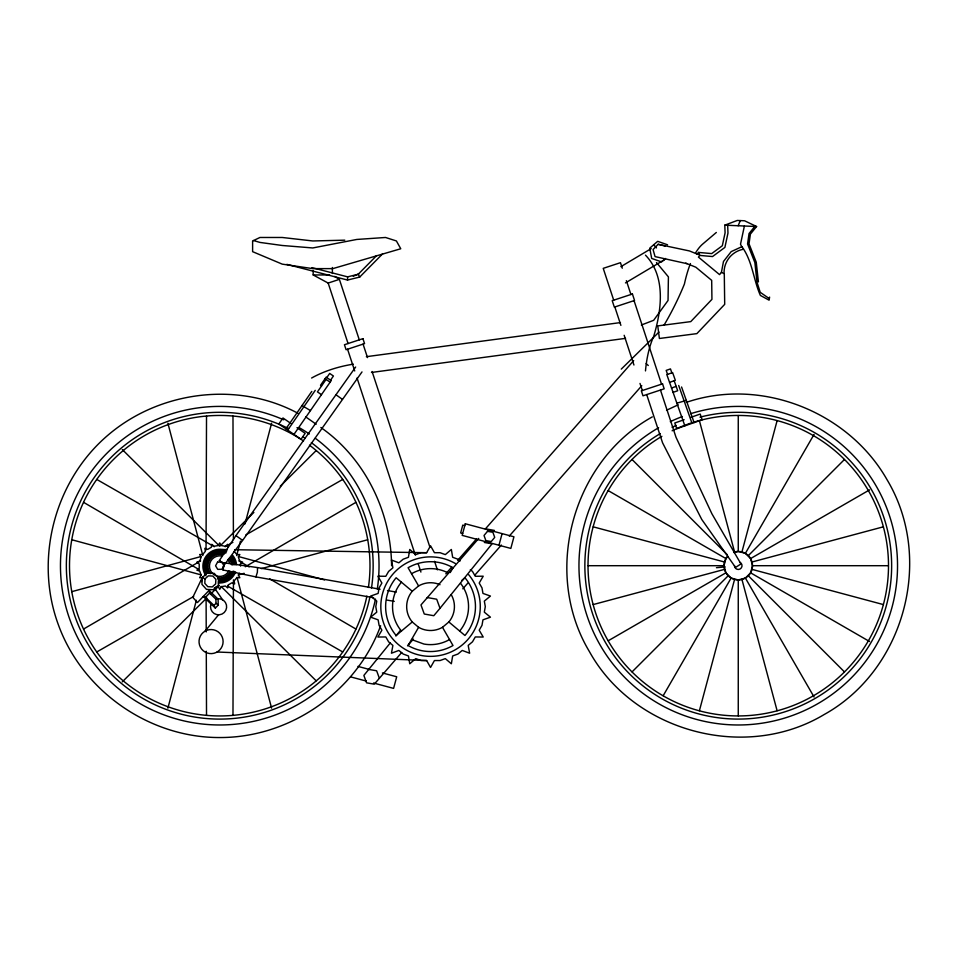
<?xml version="1.0" encoding="UTF-8"?>
<svg xmlns="http://www.w3.org/2000/svg" width="958" height="958" viewBox="0 0 958 958"><rect width="100%" height="100%" fill="white"/><g stroke="black" fill="none" stroke-linecap="round" stroke-linejoin="round"><path stroke-width="1.44" d="M206.042 550.048L206.521 416.131M232.974 715.255L233.453 579.853M205.036 578.824L204.796 583.314L207.79 586.667L212.281 586.907L215.634 583.901L215.873 579.41L212.868 576.069L208.377 575.83L205.036 578.824L202.306 577.518L192.809 597.349L197.468 602.546L209.886 589.577M373.644 597.72L255.906 576.908L222.974 569.962L223.442 566.382L224.232 562.825L257.965 567.639L380.11 589.242M224.555 562.849L222.974 569.962M286.825 264.36L347.526 280.059L347.61 276.862L311.913 267.629M769.609 297.076L769.082 300.177L760.377 295.423C753.275 279.389 752.593 261.354 741.923 246.673L731.194 251.619L723.482 261.474L721.422 272.359L719.554 274.611L698.418 257.091L699.795 255.427L712.524 256.552L724.895 247.415L727.972 233.093L727.673 225.286M744.402 226.004L740.498 244.254L741.791 246.733M167.889 708.178L196.378 600.283M201.324 581.578L202.461 577.267M236.65 555.568L240.458 541.174M245.008 523.918L271.605 423.208M498.974 545.246L502.088 533.618M733.972 552.586L738.259 551.437L745.384 553.341L750.605 558.562L752.509 565.699L750.605 572.824L745.384 578.045L738.259 579.961L731.122 578.045L725.901 572.824L723.997 565.699L725.901 558.562L727.996 556.478M699.4 710.716L734.558 579.47M741.947 551.916L777.106 420.682M738.127 225.741L740.33 220.591M380.625 625.766C356.568 691.652 289.807 737.756 219.741 737.54C149.125 737.804 82.172 690.922 58.258 624.472C33.865 558.203 55.013 479.239 109.284 434.058C160.872 390.78 238.314 381.14 297.914 413.257M470.342 569.627L472.486 571.423L475.288 576.285L483.227 576.201L479.192 583.039L481.994 587.889L482.964 593.421L490.448 596.056L484.317 601.097L485.299 606.618L484.317 612.15L490.448 617.18L482.964 619.826L481.994 625.346L479.192 630.208L483.227 637.034L475.288 636.95L472.486 641.812L468.187 645.417L469.648 653.224L462.223 650.434L457.924 654.039L452.655 655.955L451.35 663.786L445.326 658.625L440.057 660.541L434.441 660.541L430.549 667.451L426.645 660.541L421.041 660.541L415.76 658.625L409.737 663.786L408.443 655.955L403.174 654.039L398.875 650.434L391.439 653.224L392.9 645.417L388.601 641.812L385.799 636.95L377.859 637.034L381.895 630.208L379.093 625.346L378.123 619.826L370.638 617.18L376.769 612.15L375.787 606.618L376.769 601.097L370.638 596.056L378.123 593.421L379.093 587.889L381.895 583.039L377.859 576.201L385.799 576.285L388.601 571.423L392.9 567.819L391.439 560.023L398.875 562.813L403.174 559.209L408.443 557.281L409.737 549.461L415.76 554.622L421.041 552.706L426.645 552.706L430.549 545.785L434.441 552.706L440.057 552.706L445.326 554.622L451.35 549.461L452.655 557.281L457.924 559.209L460.068 561.005M239.392 573.279L238.326 575.135L239.859 577.734L236.83 577.71L234.123 580.943L234.674 583.913L231.836 582.847L228.184 584.967L227.693 587.949L225.393 585.985L221.238 586.715L219.741 589.35L218.256 586.715L216.113 586.715M418.598 627.31L408.084 645.524A44.918 44.918 0 0 0 453.002 645.524L442.488 627.31A23.89 23.89 0 0 1 418.598 627.31L412.251 621.97A23.89 23.89 0 0 1 412.251 591.266L396.133 577.746A44.918 44.918 0 0 0 396.133 635.489L412.251 621.97M450.2 572.573L453.002 567.723A44.918 44.918 0 0 0 408.084 567.723L418.598 585.937A23.89 23.89 0 0 1 440.021 584.691M663.187 695.712L731.122 578.045M745.384 553.341L814.072 434.381M224.495 564.262L219.334 560.586L235.943 535.63L355.646 367.022M285.903 428.825L311.793 391.427M287.723 430.094L315.242 390.349M326.81 377.572L329.684 373.428L333.42 376.015L330.546 380.17M326.091 379.404L317.445 391.882L321.469 394.672M293.95 434.405L331.205 380.613L326.163 377.129L320.535 385.248L321.541 385.954M362.004 371.92L242.805 540.168L224.819 564.214L219.334 560.586M401.701 652.506L374.279 684.18L366.543 682.815L363.86 675.438L390.289 642.938M395.87 636.028L400.516 630.268M478.725 538.42L420.969 604.941L424.274 614.03L433.794 615.707L440.009 608.294L492.065 543.821L484.329 542.456M754.808 226.459L749.048 233.524L747.563 243.967L754.868 262.576L757.012 282.215L760.209 292.31L769.346 298.633M696.993 254.313L698.55 252.433L711.698 253.595L722.32 245.751L725.086 232.854L724.799 225.166L737.253 220.46L744.57 220.771L756.58 226.531L750.401 234.111L749.024 243.799L756.257 262.229L758.413 281.915M205.048 631.154A12.047 12.047 0 0 1 223.106 641.585A12.047 12.047 0 0 1 205.048 652.015A12.047 12.047 0 0 1 205.048 631.154L218.568 614.832M407.533 645.824L413.365 639.13M445.793 573.83L451.721 567.1M457.661 560.37L476.449 539.043M485.347 528.948L633.693 360.615M462.798 588.823L467.744 583.206M474.665 575.351L501.369 545.054M509.273 536.073L641.8 385.703M205.503 597.337L209.551 593.11L209.036 590.463L218.113 599.157L218.244 605.073L215.346 608.091L203.252 596.511L205.503 597.337L213.969 605.444L215.346 608.091M213.969 605.444L215.993 603.336L215.909 599.193L209.551 593.11M698.538 254.612L689.461 250.948L658.158 244.302L653.057 249.559L655.068 256.612L687.149 263.713M347.61 276.862L358.232 274.239L376.65 255.57M347.526 280.059L359.717 277.054L382.685 253.762M632.088 671.857L728.164 575.782M748.342 555.616L844.417 459.529M220.065 545.988L253.858 512.434M280.251 486.233L316.152 450.595M122.289 681.845L206.76 597.984M210.976 593.792L219.43 585.41M621.275 369.117L658.972 332.103M665.535 258.492L661.571 261.905L651.691 258.444L649.74 248.158L657.679 241.332L667.558 244.793M716.333 232.459L702.681 244.074A92.89 32.38 -90 0 0 695.52 252.996M412.251 591.266L418.598 585.937M461.732 580.452L464.953 577.746A44.918 44.918 0 0 1 464.953 635.489L448.847 621.97A23.89 23.89 0 0 0 451.23 594.678M442.488 627.31L448.847 621.97M652.326 416.874C571.962 461.433 542.12 572.848 589.433 651.62C633.992 731.984 745.396 761.838 824.179 714.524C904.544 669.953 934.397 558.55 887.072 479.766C848.465 411.677 760.748 376.877 686.371 402.36M620.916 266.635L651.224 248.601M625.466 282.909L664.624 259.618M83.609 629.023L200.629 560.909M245.296 566.741L355.885 502.363M608.234 640.758L725.901 572.824M750.605 558.562L869.565 489.885M225.154 546.743L232.902 542.3M245.823 534.911L342.665 479.467M96.83 651.931L193.672 596.475M666.552 410.24L678.18 404.815M353.239 276.227L358.675 274.012M641.345 325.025L653.667 320.295L668.037 300.477L668.409 276.874L656.47 262.528M669.546 382.374L675.342 380.326L672.612 372.59L666.828 374.626L684.862 425.855M671.534 388.014L676.156 386.385M673.067 392.373L677.689 390.744L674.169 380.745M676.875 403.174L686.299 400.42M684.132 419.712L674.767 423.005L676.779 428.705L702.19 419.748L700.19 414.06L690.826 417.353M313.17 270.479L313.17 274.958L328.163 283.065L339.383 279.365L359.286 339.851M71.862 591.637L201.084 556.514M238.41 574.884L244.158 573.315M261.39 568.633L367.632 539.761M593.23 604.558L724.476 569.387M752.03 561.999L883.276 526.84M366.363 356.687L620.437 322.583M371.488 372.458L625.562 338.366M335.995 394.78L342.449 399.378M235.943 535.63L242.398 540.216M716.452 567.699L725.17 566.896M344.796 240.171L312.775 240.961L282.251 237.476L259.953 237.476L252.613 240.961L252.613 251.667L282.251 264.145L312.775 268.623L332.833 268.623L400.755 248.757L396.408 240.961L385.535 237.476L356.771 239.452L312.775 247.954L282.251 245.488L259.953 242.422L253.511 240.542M215.909 599.193L218.113 599.157M202.665 577.71L199.635 577.734L201.168 575.135L199.731 571.16L196.869 570.154L199.216 568.238L199.216 564.011L196.869 562.095L199.731 561.089L201.168 557.125L199.635 554.514L202.665 554.538L205.371 551.305L204.82 548.335L207.658 549.401L211.311 547.293L211.802 544.3L214.101 546.276L218.256 545.533L219.741 542.899L221.238 545.533L225.393 546.276L227.693 544.3L228.184 547.293M313.17 274.958L329.636 274.958M588.116 565.699L723.997 565.699M752.509 565.699L888.389 565.699M222.675 549.521L227.142 549.593M234.59 549.712L426.645 552.706M217.083 652.015L426.645 660.541M724.799 225.166L756.58 226.531M257.546 567.615L257.367 572.297L255.906 576.908M486.688 529.056L494.424 530.421M387.475 590.547L396.301 592.104M427.184 597.541L436.704 599.217L440.009 608.294M386.888 600.067L394.241 601.361M368.914 669.426L376.638 670.792L379.332 678.168M658.158 244.302L665.271 246.086M593.23 526.84L724.476 561.999M752.03 569.387L883.276 604.558M464.774 525.667L462.762 525.128L460.666 532.935L462.69 533.486M357.969 666.397L369.537 669.498M382.398 672.935L396.708 676.779L393.594 688.395L373.536 683.018M350.604 676.875L366.423 681.114M238.41 556.514L324.558 579.925M71.862 539.761L201.084 574.884M302.021 405.545L310.452 410.587M411.545 639.537L423.951 644.051A38.009 38.009 0 0 0 449.553 639.537M685.7 263.115L695.831 267.21L711.686 280.359L711.938 299.351L690.778 321.613L657.763 325.9L659.391 338.485L696.873 333.624L724.703 304.345L724.296 274.323M721.422 272.359L724.104 273.629A23.591 23.591 0 0 1 743.133 249.296M96.83 479.467L214.341 546.743M227.741 586.128L342.665 651.931M608.234 490.628L725.901 558.562M750.605 572.824L869.565 641.513M238.865 560.909L249.152 566.896M269.725 578.871L355.885 629.023M83.609 502.363L199.336 569.735M334.713 276.431L339.383 279.365M325.073 378.697L330.115 382.194M291.148 423.628L282.981 417.975L278.85 423.951L301.004 439.291L305.147 433.315L296.98 427.663M305.674 416.874L316.188 424.238M320.858 427.507C365.19 458.403 391.032 512.051 391.594 565.699M215.993 603.336L218.244 605.073M234.123 551.305L236.83 554.538L239.859 554.514L238.326 557.125L239.763 561.089L242.625 562.095L240.278 564.011L240.65 566.13M646.147 363.621L648.279 365.501M645.476 255.151C666.145 276.539 661.583 310.32 653.667 336.462A57.085 22.345 -87.3 0 0 645.476 370.914M122.289 449.541L219.43 545.988M221.118 586.452L316.152 680.803M632.088 459.529L727.11 554.55M748.342 575.782L844.417 671.857M653.715 244.745L656.446 247.918M358.232 274.239L359.717 277.054M214.305 587.769L222.603 599.78M745.384 578.045L814.072 697.005M698.55 252.433L699.795 255.427M681.569 386.984L694.107 422.598M678.695 385.487L692.011 423.328M671.857 372.854L670.468 368.902L666.181 370.411L667.57 374.362M634.052 300.644L661.547 384.182M622.269 268.216L620.449 262.684L603.229 268.348L613.707 300.177M626.376 280.67L630.927 294.501M660.469 390.05L676.025 437.315L711.89 513.751L740.953 563.963L735.552 567.423L701.759 519.464L662.565 442.8L646.686 394.588M614.832 306.967L620.892 325.373M624.161 335.288L633.945 365.022M640.004 383.428L642.339 390.505M363.07 344.114L367.513 357.609M372.087 371.512L429.902 547.15M434.561 561.316L437.363 569.818M328.163 283.065L348.065 343.539M347.562 349.215L354.711 370.95M357.047 378.027L415.329 555.089M418.131 563.591L420.921 572.082M699.4 420.682L734.558 551.916M741.947 579.47L777.106 710.716M237.033 577.267L271.605 708.178M167.889 423.208L202.833 555.568M232.974 416.131L233.417 539.629M206.102 597.708L206.221 631.933M206.293 651.284L206.521 715.255M738.259 415.556L738.259 551.437M738.259 579.961L738.259 715.83M332.378 267.498L332.378 273.461M311.613 378.027A84.508 47.038 -5.1 0 1 353.346 364.16M690.443 263.546A92.89 32.38 -90 0 0 684.407 284.047A81.514 21.112 -63.1 0 1 663.978 325.253M218.568 598.69A8.071 8.071 0 0 1 226.591 607.707A8.071 8.071 0 0 1 216.7 614.605A8.071 8.071 0 0 1 210.999 603.995M460.57 583.326A38.009 38.009 0 0 1 459.66 631.047M401.426 631.047A38.009 38.009 0 0 1 401.426 582.189M411.545 573.71A38.009 38.009 0 0 1 448.272 573.004M235.584 571.89A16.861 16.861 0 0 1 218.268 582.919M205.946 575.806A16.861 16.861 0 0 1 226.878 550.85M232.662 555.293A16.861 16.861 0 0 1 236.542 564.669M234.315 571.423A15.508 15.508 0 0 1 218.388 581.578M206.317 573.878A15.508 15.508 0 0 1 226.316 552.071M231.632 556.155A15.508 15.508 0 0 1 235.201 564.789M231.513 571.603A12.981 12.981 0 0 1 217.49 578.907M209.119 573.579A12.981 12.981 0 0 1 224.184 553.928M229.692 557.784A12.981 12.981 0 0 1 232.674 565.004M228.938 570.74A10.287 10.287 0 0 1 216.041 575.722A10.287 10.287 0 0 1 209.838 563.364A10.287 10.287 0 0 1 221.537 555.999M227.621 559.52A10.287 10.287 0 0 1 229.405 562.609M230.291 571.411A11.795 11.795 0 0 1 217.694 577.746M210.712 573.71A11.795 11.795 0 0 1 221.801 554.502M228.782 558.538A11.795 11.795 0 0 1 231.465 564.765M233.213 571.028A14.334 14.334 0 0 1 218.484 580.392M207.335 573.291A14.334 14.334 0 0 1 225.813 553.137M230.722 556.909A14.334 14.334 0 0 1 234.027 564.885M468.642 574.656A49.732 49.732 0 0 1 444.811 654.266A49.732 49.732 0 0 1 381.152 600.846A49.732 49.732 0 0 1 455.409 563.543M366.89 596.068A150.25 150.25 0 0 1 170.656 707.699A150.25 150.25 0 0 1 85.262 498.711A150.25 150.25 0 0 1 303.518 440.967M309.47 445.183A150.25 150.25 0 0 1 368.399 587.482M375.488 599.085A159.279 159.279 0 0 1 175.949 718.835A159.279 159.279 0 0 1 69.898 511.68A159.279 159.279 0 0 1 283.724 419.82M299.387 427.747A159.279 159.279 0 0 1 309.302 433.974M315.266 438.225A159.279 159.279 0 0 1 377.308 589.038M369.98 596.702A153.4 153.4 0 0 1 175.757 712.656A153.4 153.4 0 0 1 77.191 509.057A153.4 153.4 0 0 1 288.598 428.621M302.788 436.716A153.4 153.4 0 0 1 305.279 438.357M311.362 442.656A153.4 153.4 0 0 1 371.524 587.937M733.828 552.143A14.262 14.262 0 0 1 752.509 566.178A14.262 14.262 0 0 1 732.93 578.919A14.262 14.262 0 0 1 727.649 556.167M686.862 424.514A150.25 150.25 0 0 1 887.539 582.656A150.25 150.25 0 0 1 656.505 691.748A150.25 150.25 0 0 1 661.882 436.309M672.121 430.789A150.25 150.25 0 0 1 685.509 425.017M699.987 417.149A153.4 153.4 0 0 1 889.228 592.822A153.4 153.4 0 0 1 650.674 691.628A153.4 153.4 0 0 1 660.278 433.591M672.073 427.304A153.4 153.4 0 0 1 676.132 425.436M690.694 413.676A159.279 159.279 0 0 1 895.814 589.014A159.279 159.279 0 0 1 648.698 697.424A159.279 159.279 0 0 1 658.613 427.747M670.277 421.652A159.279 159.279 0 0 1 682.407 416.526M740.139 562.418A3.784 3.784 0 0 1 740.139 568.968A3.784 3.784 0 0 1 734.475 565.699M202.306 577.518L201.934 584.32L206.485 589.386L213.287 589.757L218.352 585.206L218.723 578.404L214.173 573.339L207.371 572.968L202.306 577.518M465.289 523.763L462.175 535.378L510.83 548.419L513.943 536.791L465.289 523.763M217.574 562.118L215.562 565.783L217.729 569.363L221.921 569.28L223.933 565.603L221.765 562.023L217.574 562.118M487.514 531.331L484.018 535.498L485.886 540.599L491.238 541.545L494.723 537.378L492.867 532.277L487.514 531.331M362.926 338.653L344.437 344.736L346.077 349.706L364.555 343.623L362.926 338.653M632.424 294.01L612.21 300.668L614.341 307.135L634.543 300.477L632.424 294.01M662.541 383.859L641.345 390.84L642.974 395.81L664.181 388.828L662.541 383.859"/></g></svg>
